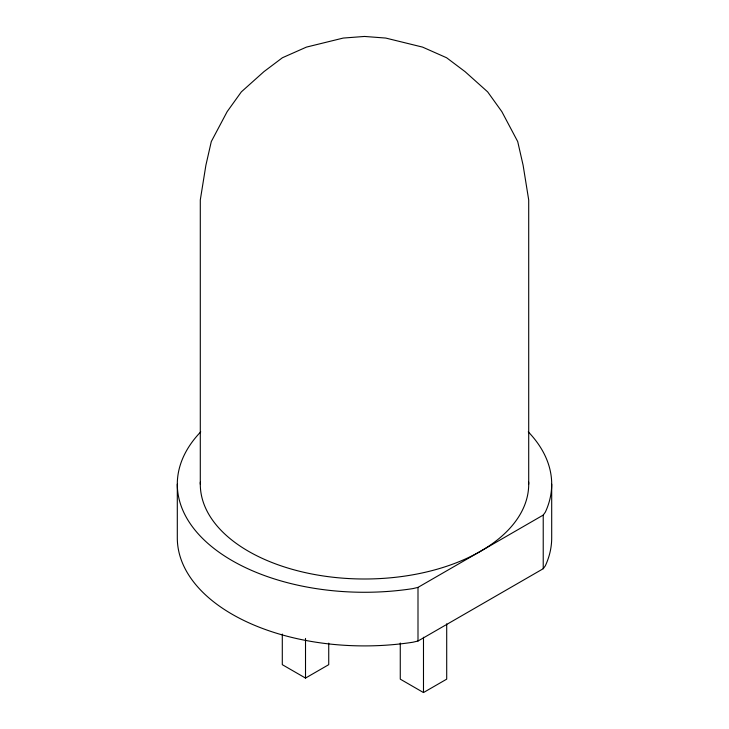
<?xml version="1.0" encoding="UTF-8"?>
<svg xmlns="http://www.w3.org/2000/svg" width="729" height="729" viewBox="0 0 729 729"><rect width="100%" height="100%" fill="white"/><g stroke="black" fill="none" stroke-linecap="round" stroke-linejoin="round"><path stroke-width="1.09" d="M200.739 431.841A187.198 108.074 0 0 0 217.014 550.76A187.198 108.074 0 0 0 412.951 588.595L417.999 587.383L543.223 515.084L545.319 512.168A187.198 108.074 0 0 0 528.261 431.841M177.302 484.202L177.302 537.829A187.198 108.074 0 0 0 412.951 642.222L417.999 641.019L543.223 568.711L545.319 565.804A187.198 108.074 0 0 0 551.698 537.829L551.698 484.202M282.296 634.075L282.296 664.666L305.515 678.07L328.733 664.666L328.733 643.133M400.267 643.014L400.267 679.146L423.485 692.55L446.704 679.146L446.704 623.824M543.223 515.084L543.223 568.711M528.707 484.202L528.707 199.965L523.112 165.264L517.708 141.563L501.862 111.674L487.655 91.872L465.056 71.642L446.604 57.755L422.556 47.103L385.75 38.063L364.5 36.45L343.25 38.063L306.444 47.103L282.396 57.755L263.944 71.642L241.345 91.872L227.138 111.674L211.292 141.563L205.888 165.264L200.293 199.965L200.293 484.202M423.485 637.228L423.485 692.55M417.999 587.383L417.999 641.019M305.515 638.413L305.515 678.07M528.662 482.06A164.207 94.806 0 0 1 364.5 578.999A164.207 94.806 0 0 1 200.338 482.06"/></g></svg>
